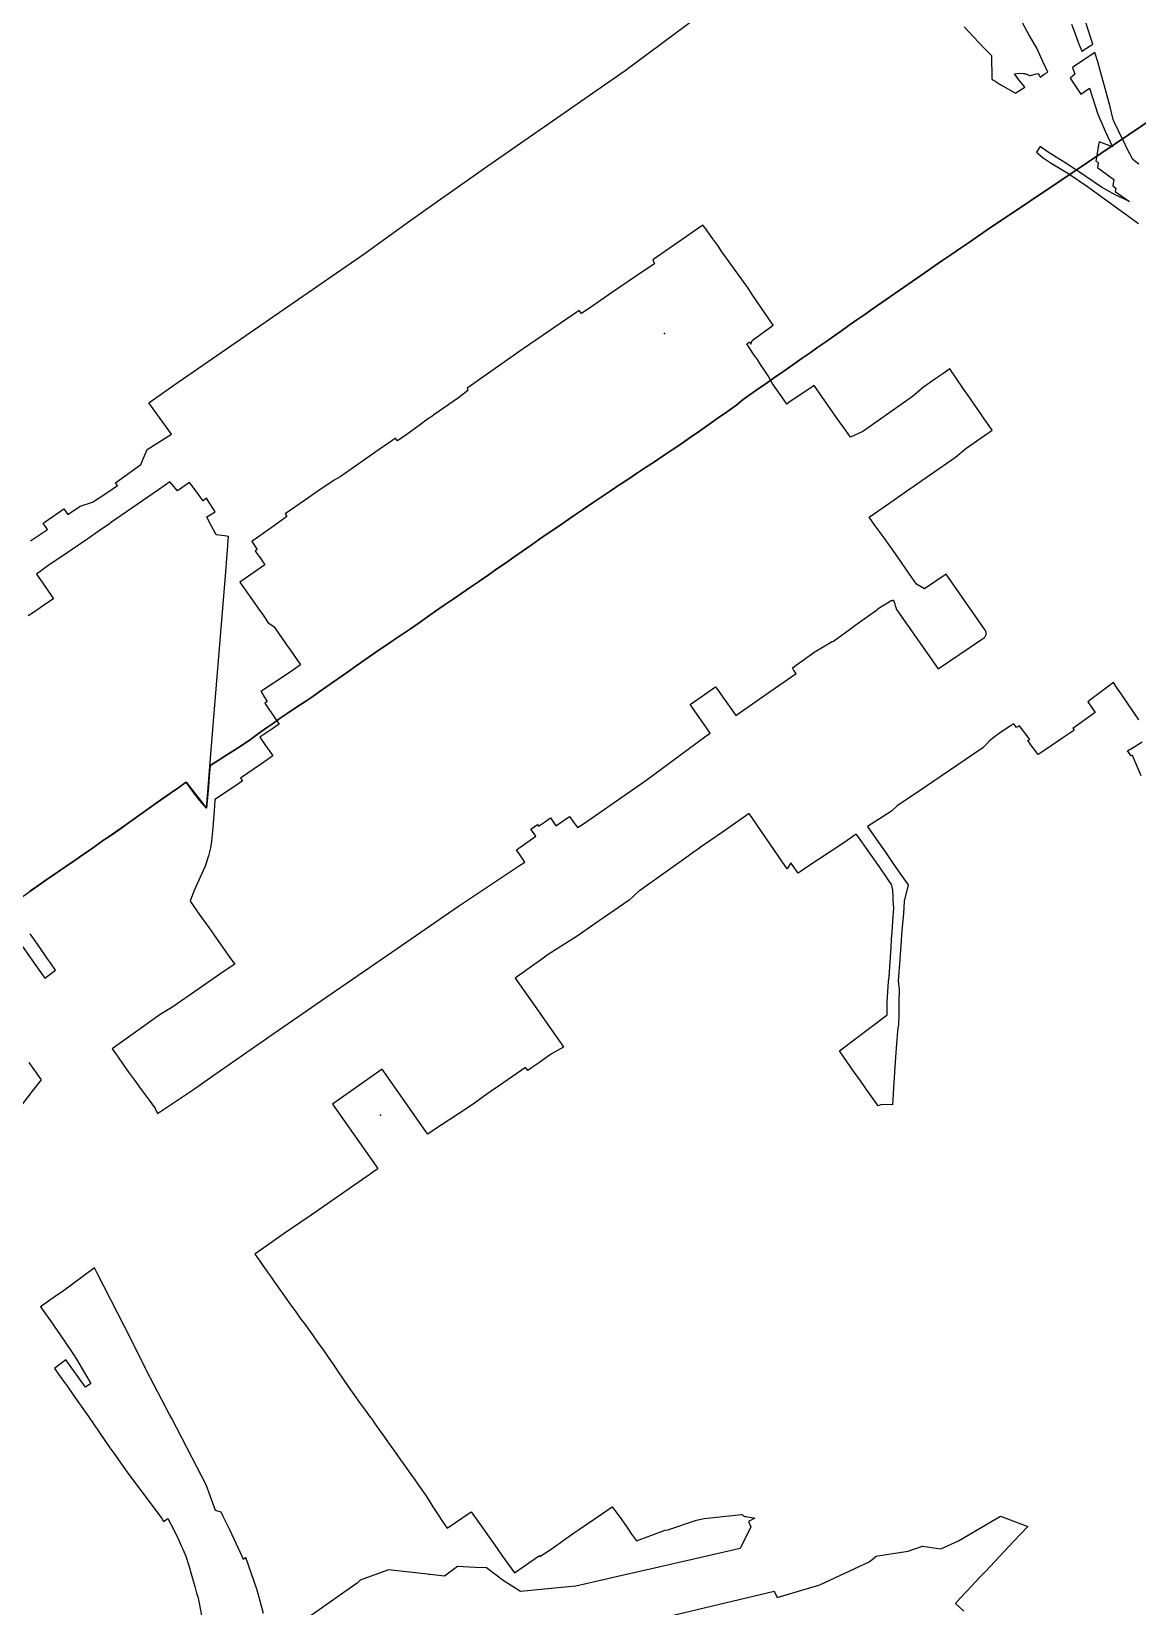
# Model space of a CAD drawing. Header units: inches. Extents: x 11258954 to 11313122, y 3645444 to 3695200.
# Drawn here: x 11292280 to 11297083, y 3669756 to 3676593 of the extents above; entities that cross this region are included whole.
import ezdxf

# ---------------------------------------------------------------- set-up
doc = ezdxf.new("R2010")
doc.units = ezdxf.units.IN
doc.header["$MEASUREMENT"] = 0
for name, color, linetype in [('EnterpriseZone', 103, 'Continuous'), ('PollingPlace', 42, 'Continuous'), ('VotingPrecinct', 233, 'Continuous')]:
    doc.layers.add(name, color=color, linetype=linetype)

msp = doc.modelspace()

# ---------------------------------------------------------------- linework, layer by layer
at = {"layer": 'EnterpriseZone'}
for points in [[(11292276.451, 3674382.28, 0), (11292349.2105, 3674431.7775, 0), (11292330.6545, 3674459.049, 0), (11292339.733, 3674465.2605, 0), (11292419.981, 3674520.5275, 0), (11292437.5095, 3674495.8485, 0), (11292491.993, 3674533.1165, 0), (11292545.717, 3674550.6815, 0), (11292602.883, 3674588.152, 0), (11292634.182, 3674609.759, 0), (11292653, 3674622.75, 0), (11292645, 3674634.25, 0), (11292755.0535, 3674713.1055, 0), (11292782.4155, 3674778.7405, 0), (11292888, 3674846, 0), (11292790, 3674981.5, 0), (11292897.875, 3675058.5, 0), (11293728.706, 3675631.4425, 0), (11293907.609, 3675759.8885, 0), (11293992.615, 3675820.9205, 0), (11294262.232, 3676010.6325, 0), (11294857.563, 3676424.2835, 0), (11295174, 3676658.25, 0)], [(11296329.3145, 3676612.896, 0), (11296414.147, 3676524.556, 0), (11296449.2935, 3676488.8645, 0), (11296449.5695, 3676386.2055, 0), (11296452.3555, 3676385.0095, 0), (11296458.746, 3676381.314, 0), (11296465.683, 3676377.4805, 0), (11296473, 3676372.5, 0), (11296482, 3676366, 0), (11296489.421, 3676361.3115, 0), (11296552.437, 3676325.6475, 0), (11296554.396, 3676326.874, 0), (11296593.499, 3676351.6105, 0), (11296563.615, 3676389.961, 0), (11296548, 3676410, 0), (11296571, 3676413, 0), (11296588, 3676411.5, 0), (11296591, 3676411, 0), (11296594, 3676410.25, 0), (11296597, 3676409.5, 0), (11296600, 3676408.5, 0), (11296603, 3676407.75, 0), (11296605, 3676406.75, 0), (11296608, 3676405.5, 0), (11296611, 3676404.5, 0), (11296613, 3676403, 0), (11296616, 3676401.75, 0), (11296650, 3676411, 0), (11296655, 3676403.375, 0), (11296660, 3676395.75, 0), (11296678, 3676407.5, 0), (11296693.4895, 3676416.717, 0), (11296672.944, 3676460.8225, 0), (11296644, 3676524.25, 0), (11296612.0375, 3676577.8455, 0), (11296603, 3676593, 0), (11296582, 3676634, 0)], [(11296796, 3676625, 0), (11296811, 3676587, 0), (11296827, 3676543, 0), (11296841, 3676507.5, 0), (11296877, 3676531.5, 0), (11296880, 3676533.25, 0), (11296889, 3676538.25, 0), (11296856.0845, 3676640.4845, 0)], [(11297088, 3676017.5, 0), (11297062, 3676037, 0), (11297035.7195, 3676086.8055, 0), (11297029, 3676103, 0), (11297000, 3676162.75, 0), (11296981.557, 3676201.4405, 0), (11296977, 3676211, 0), (11296964, 3676266.75, 0), (11296942, 3676345.75, 0), (11296921, 3676423.5, 0), (11296910, 3676462, 0), (11296897, 3676502, 0), (11296865, 3676481, 0), (11296836, 3676461.5, 0), (11296800, 3676436.75, 0), (11296810, 3676407.5, 0), (11296790, 3676391, 0), (11296821.7385, 3676342.53, 0), (11296836, 3676320.75, 0), (11296874, 3676347.5, 0), (11296887.5805, 3676306.1155, 0), (11296911, 3676234.75, 0), (11296942, 3676160.75, 0), (11296974, 3676092, 0), (11296962, 3676097, 0), (11296915.585, 3676114.898, 0), (11296913.3665, 3676101.6425, 0), (11296902.691, 3676037.864, 0), (11296901.429, 3676030.3245, 0), (11296912.115, 3676024.8655, 0), (11296911.713, 3676022.461, 0), (11296908.3515, 3676002.3785, 0), (11296979.5425, 3675950.6505, 0), (11296974.9205, 3675923.0345, 0), (11296988.673, 3675913.042, 0), (11296986.362, 3675899.234, 0), (11297047.6445, 3675854.7325, 0), (11296985.7566, 3675883.6155, 0), (11296926.4795, 3675917.5355, 0), (11296858.172, 3675963.959, 0), (11296782.919, 3676014.7515, 0), (11296695.468, 3676068.9605, 0), (11296660.1805, 3676093.5555, 0), (11296643.789, 3676069.068, 0), (11296673.5755, 3676044.881, 0), (11296708.2325, 3676022.1795, 0), (11296779.9575, 3675977.98, 0), (11296865.7885, 3675920.4285, 0), (11297086.469, 3675759.5445, 0)], [(11292189.8645, 3672802.3605, 0), (11292351.427, 3672914.307, 0), (11292430, 3672968.75, 0), (11292705, 3673160.5, 0), (11292952, 3673335, 0), (11293040.198, 3673221.78, 0), (11293070.984, 3673599.2245, 0), (11293123.9205, 3674248.241, 0), (11293136.354, 3674400.677, 0), (11293118.125, 3674403.75, 0), (11293082, 3674408.25, 0), (11293080, 3674412.25, 0), (11293078, 3674416.25, 0), (11293055, 3674459.25, 0), (11293042, 3674486.5, 0), (11293078, 3674508.5, 0), (11293058, 3674540.5, 0), (11293040, 3674566.75, 0), (11293025, 3674555.75, 0), (11293008, 3674579, 0), (11292981.499, 3674615.5195, 0), (11292967, 3674635.5, 0), (11292914, 3674599.25, 0), (11292880.299, 3674638.476, 0), (11292831.095, 3674604.1395, 0), (11292623.6735, 3674459.962, 0), (11292618.9305, 3674456.665, 0), (11292569.8155, 3674422.2025, 0), (11292524.332, 3674391.261, 0), (11292439.3595, 3674333.4555, 0), (11292350.713, 3674273.151, 0), (11292301.6565, 3674237.493, 0), (11292328.836, 3674198.4865, 0), (11292375.12, 3674130.193, 0), (11292342.836, 3674108.3135, 0), (11292318.002, 3674091.4825, 0), (11292293.168, 3674074.652, 0), (11292265.8505, 3674056.138, 0)], [(11297089, 3673605, 0), (11297012, 3673718.25, 0), (11296995, 3673742.5, 0), (11296979, 3673767, 0), (11296880, 3673693.25, 0), (11296867, 3673683.5005, 0), (11296882.822, 3673660.6325, 0), (11296899, 3673637.25, 0), (11296802, 3673567.75, 0), (11296808, 3673560.25, 0), (11296806, 3673559.5, 0), (11296784, 3673544.25, 0), (11296758, 3673526.5, 0), (11296684, 3673476.5, 0), (11296651, 3673454.25, 0), (11296624, 3673490.75, 0), (11296606, 3673515.0005, 0), (11296615, 3673519.2505, 0), (11296571, 3673579.5, 0), (11296556.8145, 3673571.7435, 0), (11296545.87, 3673587.6605, 0), (11296526.9995, 3673575.7495, 0), (11296477.999, 3673542.2495, 0), (11296440.3155, 3673514.4055, 0), (11296425.6725, 3673498.396, 0), (11296410.753, 3673483.472, 0), (11296158.508, 3673310.7505, 0), (11296038.9445, 3673231.5385, 0), (11296014, 3673208.5005, 0), (11295910.217, 3673141.7015, 0), (11295916, 3673133.75, 0), (11295960, 3673071.75, 0), (11295988, 3673030.5, 0), (11296018, 3672987, 0), (11296044, 3672949.25, 0), (11296061, 3672925.25, 0), (11296087, 3672888.25, 0), (11296070, 3672818.25, 0), (11296066, 3672764.5, 0), (11296060, 3672690.75, 0), (11296051, 3672564, 0), (11296044, 3672472.75, 0), (11296048, 3672434, 0), (11296047, 3672383.75, 0), (11296047, 3672361.25, 0), (11296046, 3672322.5, 0), (11296045, 3672283, 0), (11296040, 3672254, 0), (11296036, 3672198.25, 0), (11296032, 3672140.5, 0), (11296022.9175, 3672009.645, 0), (11296022.0455, 3671979.7605, 0), (11296019.14, 3671933.4245, 0), (11295972, 3671935, 0), (11295956, 3671930, 0), (11295906, 3672000, 0), (11295894, 3672017.75, 0), (11295840, 3672094.25, 0), (11295788, 3672168.75, 0), (11295995, 3672324.25, 0), (11295995, 3672366.75, 0), (11295996, 3672380.5, 0), (11296002, 3672469, 0), (11296004, 3672490, 0), (11296013, 3672618.25, 0), (11296015, 3672653, 0), (11296017, 3672684.5, 0), (11296022, 3672752, 0), (11296024, 3672785.5, 0), (11296022.055, 3672823.332, 0), (11296022.258, 3672828.829, 0), (11296022.392, 3672836.0585, 0), (11296020.1995, 3672865.2175, 0), (11296014.4715, 3672891.07, 0), (11296007.838, 3672900.525, 0), (11295990.031, 3672925.9005, 0), (11295967.628, 3672957.8245, 0), (11295937.1835, 3673001.208, 0), (11295905.5905, 3673046.2285, 0), (11295885.3705, 3673075.0415, 0), (11295868.2525, 3673099.4345, 0), (11295861.455, 3673109.1975, 0), (11295807.524, 3673071.82, 0), (11295642.3295, 3672962.031, 0), (11295618.359, 3672945.9905, 0), (11295608.5625, 3672939.021, 0), (11295577.5, 3672984.25, 0), (11295561, 3672957.75, 0), (11295538, 3672991.5, 0), (11295487, 3673065, 0), (11295396, 3673198, 0), (11295280, 3673117.5, 0), (11295180, 3673048, 0), (11295179, 3673047.25, 0), (11295155, 3673030.25, 0), (11295131, 3673013.25, 0), (11294920, 3672863.5, 0), (11294919, 3672863, 0), (11294897, 3672842.625, 0), (11294875, 3672822.25, 0), (11294764, 3672745.5, 0), (11294707, 3672706.25, 0), (11294649, 3672665.75, 0), (11294539, 3672596.5, 0), (11294520, 3672583.25, 0), (11294490, 3672561.5, 0), (11294462, 3672541.5, 0), (11294380, 3672484, 0), (11294474, 3672350, 0), (11294568, 3672216, 0), (11294577, 3672204.2505, 0), (11294584, 3672193.2505, 0), (11294590.0505, 3672184.698, 0), (11294538, 3672154.5, 0), (11294508, 3672133.75, 0), (11294481, 3672115, 0), (11294452, 3672094.5, 0), (11294435, 3672083, 0), (11294425.321, 3672095.481, 0), (11294293.23, 3672005.2295, 0), (11294285.8895, 3671999.9995, 0), (11294251.5295, 3671975.401, 0), (11294193.3805, 3671934.4095, 0), (11294133.711, 3671894.6205, 0), (11294025.9995, 3671823.5, 0), (11294001.053, 3671806.1595, 0), (11293992.5045, 3671818.368, 0), (11293803.223, 3672088.6895, 0), (11293586.97, 3671937.261, 0), (11293776.2485, 3671666.9435, 0), (11293784.2785, 3671655.476, 0), (11293761.2545, 3671639.471, 0), (11293737, 3671622, 0), (11293495.001, 3671455.5, 0), (11293414, 3671399.4995, 0), (11293377.999, 3671374.749, 0), (11293250.11, 3671285.6845, 0), (11293259, 3671273.75, 0), (11293305, 3671207.0005, 0), (11293318, 3671189.5, 0), (11293330, 3671172.5, 0), (11293354, 3671138.25, 0), (11293379, 3671102.75, 0), (11293402, 3671069.5, 0), (11293428, 3671034.75, 0), (11293450, 3671004, 0), (11293468, 3670980, 0), (11293481, 3670961, 0), (11293500, 3670935.75, 0), (11293522, 3670903.5, 0), (11293546, 3670869.75, 0), (11293565, 3670842.75, 0), (11293584, 3670815.75, 0), (11293590, 3670808, 0), (11293598, 3670795.75, 0), (11293612, 3670774.75, 0), (11293655, 3670711.25, 0), (11293673, 3670686.75, 0), (11293708, 3670637.75, 0), (11293722, 3670619, 0), (11293736, 3670598.5, 0), (11293752, 3670576, 0), (11293756, 3670571.5, 0), (11293769, 3670552.5005, 0), (11293790, 3670523.5, 0), (11293806, 3670501, 0), (11293820, 3670481, 0), (11293823, 3670477.25, 0), (11293834, 3670461.5, 0), (11293845, 3670446.25, 0), (11293866, 3670416.25, 0), (11293883, 3670392.0005, 0), (11293905, 3670361.5, 0), (11293929, 3670327.5, 0), (11293934, 3670320.75, 0), (11293975, 3670262.25, 0), (11293995, 3670233.7505, 0), (11294000, 3670226.2505, 0), (11294005, 3670217.5, 0), (11294023, 3670189.25, 0), (11294043, 3670158.5, 0), (11294068.4565, 3670120.9935, 0), (11294085.691, 3670096.5605, 0), (11294190, 3670166.75, 0), (11294233, 3670105.5, 0), (11294302, 3670007.25, 0), (11294324, 3669976, 0), (11294377, 3669901.5005, 0), (11294486, 3669977.25, 0), (11294488, 3669973, 0), (11294536, 3670005.5, 0), (11294634, 3670073.7505, 0), (11294655, 3670088.5, 0), (11294755, 3670157, 0), (11294801, 3670188.25, 0), (11294819, 3670165.75, 0), (11294843, 3670131.5, 0), (11294866, 3670098.5, 0), (11294886, 3670070.2505, 0), (11294907, 3670041.5, 0), (11295032, 3670087.5, 0), (11295043, 3670089.25, 0), (11295168, 3670130.5, 0), (11295201, 3670138.5, 0), (11295363, 3670154.75, 0), (11295366, 3670155.25, 0), (11295368, 3670154, 0), (11295369, 3670152.75, 0), (11295370, 3670151.25, 0), (11295374, 3670148, 0), (11295375, 3670147.5, 0), (11295376, 3670147.25, 0), (11295379, 3670147.25, 0), (11295381, 3670147, 0), (11295383, 3670147, 0), (11295421, 3670140, 0), (11295393, 3670125, 0), (11295404, 3670102.5, 0), (11295357, 3670007.75, 0), (11294966, 3669918.25, 0), (11294864, 3669894.75, 0), (11294644, 3669844.5, 0), (11294612, 3669841.25, 0), (11294403, 3669820.5, 0), (11294329, 3669868.5, 0), (11294255.5115, 3669923.742, 0), (11294206.016, 3669925.975, 0), (11294130.1785, 3669929.3965, 0), (11294074.021, 3669888.139, 0), (11294011.351, 3669894.8385, 0), (11294007.1915, 3669895.283, 0), (11294000, 3669896.052, 0), (11293947.9655, 3669901.711, 0), (11293831.038, 3669914.427, 0), (11293707, 3669870, 0), (11293694, 3669857.5, 0), (11293650.8635, 3669827.188, 0), (11293631.7955, 3669813.789, 0), (11293583, 3669779.5, 0), (11293437.058, 3669676.698, 0)], [(11297098, 3673361.75, 0), (11297061, 3673451, 0), (11297055, 3673449, 0), (11297039, 3673470, 0), (11297071, 3673490, 0), (11297103, 3673509.25, 0)], [(11292032.927, 3672915.7745, 0), (11292298.7615, 3672538.294, 0), (11292337.4195, 3672483.4005, 0), (11292385, 3672517.75, 0), (11292363, 3672549.75, 0), (11292350, 3672567.75, 0), (11292341, 3672580.5, 0), (11292319, 3672612.75, 0), (11292296, 3672645.25, 0), (11292274, 3672676.5, 0)], [(11292169.2915, 3671840.5645, 0), (11292284.6815, 3671993.0065, 0), (11292323.1045, 3672041.9875, 0), (11292270.458, 3672117.435, 0)], [(11293286.9268, 3669725.3761, 0), (11293260.5285, 3669827.168, 0), (11293211.2715, 3669968.0485, 0), (11293200.2395, 3669960.4595, 0), (11293197.7085, 3669966.5335, 0), (11293141.2645, 3670089.4645, 0), (11293111.456, 3670149.038, 0), (11293103.2755, 3670165.3855, 0), (11293079.33, 3670172.5695, 0), (11293038.639, 3670284.694, 0), (11292977.813, 3670401.4275, 0), (11292889.0275, 3670571.81, 0), (11292879.714, 3670589.682, 0), (11292780.176, 3670780.708, 0), (11292775.5185, 3670789.648, 0), (11292713.179, 3670915.5755, 0), (11292565.47, 3671203.017, 0), (11292553.691, 3671225.7235, 0), (11292414, 3671122.5, 0), (11292389, 3671105.5, 0), (11292320, 3671056.5, 0), (11292363, 3670996.5, 0), (11292420, 3670912.5, 0), (11292462, 3670850, 0), (11292476, 3670829.5, 0), (11292511, 3670771, 0), (11292538, 3670724.25, 0), (11292514, 3670708.75, 0), (11292430, 3670827, 0), (11292380, 3670789.5, 0), (11292412, 3670745, 0), (11292423.1495, 3670728.9395, 0), (11292433, 3670714.75, 0), (11292464, 3670670.5, 0), (11292528, 3670581.25, 0), (11292620.072, 3670445.263, 0), (11292637.7945, 3670421.0575, 0), (11292695.9415, 3670339.6885, 0), (11292846, 3670137.5, 0), (11292854, 3670124.75, 0), (11292872, 3670138, 0), (11292899, 3670086, 0), (11292918, 3670046.5, 0), (11292932, 3670016.75, 0), (11292938, 3670004.5, 0), (11292946, 3669984, 0), (11292950, 3669974, 0), (11292963, 3669933.75, 0), (11292976, 3669888, 0), (11292989, 3669843, 0), (11292997, 3669814.5, 0), (11293001, 3669801, 0), (11293002, 3669799.5, 0), (11293005, 3669784.25, 0), (11293010, 3669763, 0), (11293020, 3669708.5, 0)], [(11294928, 3669684.5, 0), (11295504.62, 3669822.6, 0), (11295518.401, 3669795.119, 0), (11295703.5805, 3669849.5035, 0), (11295918.0245, 3669950.413, 0), (11295929.942, 3669960.0295, 0), (11295947.831, 3669974.464, 0), (11295954.1065, 3669975.432, 0), (11295963.3085, 3669976.851, 0), (11296087.184, 3669995.954, 0), (11296149.443, 3670017.8585, 0), (11296228.5155, 3670005.7115, 0), (11296305.1785, 3670041.454, 0), (11296396.3985, 3670094.758, 0), (11296487.6185, 3670148.0625, 0), (11296605.832, 3670103.4625, 0), (11296544.585, 3670038.338, 0), (11296483.338, 3669973.2135, 0), (11296422.091, 3669908.089, 0), (11296399.8945, 3669884.487, 0), (11296341.4125, 3669822.3025, 0), (11296314.4275, 3669793.609, 0), (11296291.7685, 3669769.5155, 0), (11296328.1915, 3669735.261, 0)]]:
    msp.add_polyline3d(points, dxfattribs=at)
msp.add_polyline3d([(11294716.988, 3675402.762, 0), (11294667.766, 3675368.4525, 0), (11294658.196, 3675382.6405, 0), (11294414.9995, 3675215.4995, 0), (11294171.7125, 3675044.7585, 0), (11294175, 3675035.25, 0), (11294175, 3675034.5, 0), (11294135, 3675003.25, 0), (11294027, 3674928.75, 0), (11294018, 3674922, 0), (11294000, 3674910, 0), (11293969, 3674887.75, 0), (11293916, 3674848.5, 0), (11293869, 3674815.7505, 0), (11293861.2445, 3674827.9895, 0), (11293845, 3674816.7505, 0), (11293790, 3674778.2495, 0), (11293619.999, 3674660.5005, 0), (11293594.6205, 3674645.16, 0), (11293523.8155, 3674597.9265, 0), (11293466.0005, 3674557.9995, 0), (11293381.8375, 3674498.8225, 0), (11293389, 3674488.5005, 0), (11293335.9495, 3674448.1515, 0), (11293236.591, 3674379.0935, 0), (11293260.2185, 3674345.098, 0), (11293251.186, 3674338.82, 0), (11293258.993, 3674327.6335, 0), (11293269.65, 3674312.2705, 0), (11293290.396, 3674282.4845, 0), (11293293.1935, 3674278.468, 0), (11293184.8715, 3674203.399, 0), (11293208.462, 3674169.6205, 0), (11293239.9535, 3674124.5285, 0), (11293263.429, 3674090.914, 0), (11293285.7595, 3674058.94, 0), (11293308.09, 3674026.965, 0), (11293333, 3674011.0005, 0), (11293379, 3673943.5, 0), (11293391, 3673926.5, 0), (11293400, 3673913, 0), (11293429, 3673871, 0), (11293447.7215, 3673843.698, 0), (11293399, 3673809.5, 0), (11293276, 3673728.5, 0), (11293281, 3673722, 0), (11293291, 3673705.5, 0), (11293304, 3673685.25, 0), (11293293, 3673677.0005, 0), (11293338, 3673611.5, 0), (11293354.9815, 3673586.8, 0), (11293348, 3673582, 0), (11293328, 3673568, 0), (11293272, 3673529.75, 0), (11293297, 3673494.25, 0), (11293322, 3673458, 0), (11293327.984, 3673448.8995, 0), (11293279, 3673414.25, 0), (11293188, 3673352.0005, 0), (11293197, 3673340.0005, 0), (11293174, 3673324.5, 0), (11293077, 3673259.25, 0), (11293075, 3673230.25, 0), (11293068, 3673136.5, 0), (11293062, 3673077.75, 0), (11293057, 3673049.25, 0), (11293049, 3673014.5005, 0), (11293035, 3672969.5, 0), (11292984.936, 3672860.8455, 0), (11292968.8345, 3672818.611, 0), (11293011.837, 3672757.0805, 0), (11293050, 3672703.75, 0), (11293070, 3672675, 0), (11293097, 3672637.25, 0), (11293121, 3672602.5, 0), (11293145, 3672568.5, 0), (11293163, 3672544.5, 0), (11293113, 3672510.5, 0), (11293007, 3672437.25, 0), (11292890, 3672356.7505, 0), (11292839, 3672325.25, 0), (11292742, 3672256.5, 0), (11292732, 3672249, 0), (11292630, 3672176.75, 0), (11292656, 3672141.25, 0), (11292678, 3672109.25, 0), (11292702, 3672075.75, 0), (11292727, 3672041.0005, 0), (11292756, 3672000, 0), (11292791, 3671954.5, 0), (11292814, 3671921.75, 0), (11292817, 3671917.75, 0), (11292828.011, 3671895.972, 0), (11292918.9995, 3671956.75, 0), (11292984, 3672000.7495, 0), (11293068, 3672059, 0), (11293333.9995, 3672244.25, 0), (11293600.001, 3672429.0005, 0), (11293867.9995, 3672612, 0), (11294134.0005, 3672796.5005, 0), (11294394.9995, 3672969.249, 0), (11294422.724, 3672987.426, 0), (11294415.161, 3672999.191, 0), (11294386.393, 3673041.1555, 0), (11294469.8415, 3673099.8115, 0), (11294448.6175, 3673130.73, 0), (11294476.785, 3673150.5305, 0), (11294481.5655, 3673143.431, 0), (11294507.778, 3673161.1665, 0), (11294534.2825, 3673179.099, 0), (11294557.643, 3673145.0685, 0), (11294585.0845, 3673163.8955, 0), (11294616.8235, 3673185.6715, 0), (11294638.541, 3673155.094, 0), (11294651.2235, 3673137.2365, 0), (11294672.257, 3673151.0265, 0), (11294947.232, 3673342.034, 0), (11295203.9995, 3673530.7495, 0), (11295227.6085, 3673547.1595, 0), (11295218, 3673560.25, 0), (11295140, 3673671.75, 0), (11295250, 3673749, 0), (11295262, 3673733, 0), (11295289, 3673694, 0), (11295328, 3673639, 0), (11295338.981, 3673624.571, 0), (11295469.0625, 3673714.9865, 0), (11295600.682, 3673806.2955, 0), (11295590, 3673819.5, 0), (11295584, 3673830.5005, 0), (11295627, 3673861.25, 0), (11295677, 3673897, 0), (11295679, 3673898.5, 0), (11295757, 3673944.5, 0), (11295758, 3673944.75, 0), (11295759, 3673945.25, 0), (11295760, 3673945.5, 0), (11295762, 3673947, 0), (11295784, 3673962.25, 0), (11295821, 3673989, 0), (11295856, 3674014.25, 0), (11295896, 3674043, 0), (11295953, 3674084, 0), (11295954, 3674084.75, 0), (11295954, 3674085.5, 0), (11295955, 3674086.5, 0), (11295956, 3674087.25, 0), (11295956, 3674088, 0), (11295957, 3674089, 0), (11296015.622, 3674124.17, 0), (11296016.774, 3674123.9245, 0), (11296018.1135, 3674123.7675, 0), (11296019.2895, 3674123.7405, 0), (11296020.735, 3674123.847, 0), (11296022.063, 3674124.085, 0), (11296023.295, 3674124.432, 0), (11296036.5965, 3674084.6995, 0), (11296216.9795, 3673826.015, 0), (11296404.6725, 3673953.2785, 0), (11296414.646, 3673960.041, 0), (11296417.735, 3673962.513, 0), (11296420.395, 3673965.4415, 0), (11296422.56, 3673968.7525, 0), (11296424.1755, 3673972.364, 0), (11296425.201, 3673976.1845, 0), (11296425.611, 3673980.1195, 0), (11296425.395, 3673984.07, 0), (11296424.559, 3673987.9365, 0), (11296423.123, 3673991.623, 0), (11296421.1235, 3673995.0365, 0), (11296251.6265, 3674238.105, 0), (11296158.0305, 3674173.778, 0), (11296123.688, 3674194.175, 0), (11296103.515, 3674223.0495, 0), (11296079.8885, 3674256.867, 0), (11296058.012, 3674288.18, 0), (11296031.9245, 3674325.52, 0), (11295983.151, 3674395.3315, 0), (11295943.715, 3674448.0495, 0), (11295918.146, 3674485.08, 0), (11296026.7635, 3674560.079, 0), (11296075.8905, 3674594.5255, 0), (11296183.276, 3674670.7875, 0), (11296292.007, 3674745.6495, 0), (11296337, 3674783.5, 0), (11296451, 3674863.25, 0), (11296428, 3674896, 0), (11296417, 3674912, 0), (11296402, 3674934.25, 0), (11296390, 3674952, 0), (11296376, 3674971.25, 0), (11296360, 3674994.2505, 0), (11296344, 3675017.25, 0), (11296329, 3675039.5, 0), (11296317, 3675056.75, 0), (11296304, 3675075.75, 0), (11296293, 3675092.25, 0), (11296268, 3675128.25, 0), (11296237, 3675107.25, 0), (11296207, 3675086.25, 0), (11296153, 3675049.5, 0), (11296106.2305, 3675008.4645, 0), (11295997.6055, 3674932.675, 0), (11295972.786, 3674915.358, 0), (11295889.717, 3674857.3995, 0), (11295835.948, 3674831.9545, 0), (11295805.3745, 3674875.208, 0), (11295792.061, 3674894.4825, 0), (11295678.338, 3675056.584, 0), (11295569.3505, 3674982.097, 0), (11295560.0385, 3674975.6435, 0), (11295548.256, 3674992.6445, 0), (11295496.8595, 3675066.8045, 0), (11295479, 3675098, 0), (11295462, 3675124.5, 0), (11295446, 3675148.2505, 0), (11295432, 3675168.75, 0), (11295416, 3675192.75, 0), (11295386, 3675237.5, 0), (11295393.566, 3675242.77, 0), (11295397.627, 3675245.743, 0), (11295404, 3675236.25, 0), (11295409, 3675251.75, 0), (11295501, 3675318.2505, 0), (11295460, 3675377.75, 0), (11295453, 3675388, 0), (11295410, 3675451.25, 0), (11295392, 3675478.7505, 0), (11295298, 3675609.75, 0), (11295278, 3675637.5005, 0), (11295260, 3675663.75, 0), (11295239, 3675693.25, 0), (11295204, 3675743, 0), (11295194.8855, 3675753.303, 0), (11294978.803, 3675601.9575, 0), (11294985.031, 3675585.163, 0), (11294934.9545, 3675552.087, 0), (11294802.785, 3675461.54, 0)], close=True, dxfattribs=at)
at = {"layer": 'PollingPlace'}
for p in [(11295029.5195, 3675281.9465), (11293795.0385, 3671888.964)]:
    msp.add_point(p, dxfattribs=at)
at = {"layer": 'VotingPrecinct'}
for points in [[(11297220.96, 3676265.21, 0), (11296686.999, 3675905.25, 0), (11296650.285, 3675880.5, 0), (11296613.571, 3675855.7505, 0), (11296576.857, 3675831.0005, 0), (11296540.143, 3675806.2505, 0), (11296503.429, 3675781.5005, 0), (11296466.715, 3675756.751, 0), (11296430.001, 3675732.001, 0), (11296391.5725, 3675705.679, 0), (11296353.1435, 3675679.3575, 0), (11296314.7145, 3675653.036, 0), (11296276.286, 3675626.714, 0), (11296237.857, 3675600.3925, 0), (11296199.428, 3675574.071, 0), (11296160.9995, 3675547.749, 0), (11296123.428, 3675521.642, 0), (11296085.857, 3675495.535, 0), (11296048.2855, 3675469.4275, 0), (11296010.7145, 3675443.321, 0), (11295973.1435, 3675417.2135, 0), (11295935.572, 3675391.1065, 0), (11295898.001, 3675364.9995, 0), (11295864.3665, 3675341.412, 0), (11295830.7325, 3675317.825, 0), (11295797.0985, 3675294.2375, 0), (11295763.4645, 3675270.6505, 0), (11295729.21, 3675246.627, 0), (11295694.955, 3675222.6035, 0), (11295660.7005, 3675198.58, 0), (11295626.4455, 3675174.5565, 0), (11295586.3595, 3675146.621, 0), (11295546.273, 3675118.6855, 0), (11295506.187, 3675090.75, 0), (11295466.101, 3675062.8145, 0), (11295426.0145, 3675034.879, 0), (11295385.9285, 3675006.9435, 0), (11295365.0475, 3674991.2695, 0), (11295342.8425, 3674971.9725, 0), (11295302.369, 3674943.7275, 0), (11295261.895, 3674915.482, 0), (11295221.421, 3674887.237, 0), (11295180.947, 3674858.9915, 0), (11295140.4735, 3674830.746, 0), (11295099.9995, 3674802.501, 0), (11295061.5715, 3674776.934, 0), (11295023.1435, 3674751.367, 0), (11294984.7155, 3674725.8, 0), (11294946.288, 3674700.233, 0), (11294907.86, 3674674.666, 0), (11294869.432, 3674649.099, 0), (11294831.004, 3674623.532, 0), (11294792.432, 3674597.4205, 0), (11294753.86, 3674571.3085, 0), (11294715.2875, 3674545.197, 0), (11294676.716, 3674519.0855, 0), (11294638.144, 3674492.974, 0), (11294599.5715, 3674466.8625, 0), (11294560.9995, 3674440.751, 0), (11294523.8565, 3674414.9295, 0), (11294486.714, 3674389.1075, 0), (11294449.571, 3674363.286, 0), (11294412.428, 3674337.4645, 0), (11294375.285, 3674311.643, 0), (11294338.1425, 3674285.821, 0), (11294300.9995, 3674259.9995, 0), (11294262.945, 3674233.889, 0), (11294224.8905, 3674207.779, 0), (11294186.836, 3674181.6685, 0), (11294148.7815, 3674155.558, 0), (11294110.727, 3674129.4475, 0), (11294072.6725, 3674103.3375, 0), (11294034.618, 3674077.227, 0), (11294000.001, 3674052.9995, 0), (11293963.174, 3674026.5, 0), (11293926.347, 3674000, 0), (11293926, 3673999.7505, 0), (11293887, 3673973.7505, 0), (11293848, 3673947.7505, 0), (11293819, 3673928.0835, 0), (11293790.0005, 3673908.4165, 0), (11293761.0005, 3673888.7495, 0), (11293728.0005, 3673865.75, 0), (11293694.9995, 3673842.75, 0), (11293661.9995, 3673819.7505, 0), (11293628.9995, 3673796.5005, 0), (11293596, 3673773.2505, 0), (11293563, 3673750.0005, 0), (11293530.0005, 3673726.75, 0), (11293497.0005, 3673703.5, 0), (11293471, 3673686.7495, 0), (11293430.4995, 3673659.624, 0), (11293389.999, 3673632.499, 0), (11293360.3325, 3673611.9165, 0), (11293330.666, 3673591.3335, 0), (11293300.9995, 3673570.751, 0), (11293266, 3673545.2505, 0), (11293231.0005, 3673519.75, 0), (11293195.0005, 3673495.75, 0), (11293159.0005, 3673471.7495, 0), (11293124.667, 3673449.9995, 0), (11293090.3335, 3673428.2495, 0), (11293056, 3673406.499, 0), (11293052.049, 3673360.3195, 0), (11293048.0985, 3673314.1395, 0), (11293044.1475, 3673267.9595, 0), (11293040.197, 3673221.7795, 0), (11293010, 3673256.75, 0), (11292981, 3673293.749, 0), (11292966.5, 3673314.374, 0), (11292951.9995, 3673334.9995, 0), (11292915.0005, 3673308.251, 0), (11292883.667, 3673286.5005, 0), (11292852.3335, 3673264.75, 0), (11292821, 3673242.9995, 0), (11292780.7955, 3673214.4215, 0), (11292740.591, 3673185.8445, 0), (11292700.3865, 3673157.2665, 0), (11292668.0005, 3673133.5005, 0), (11292628.5, 3673106.3755, 0), (11292588.9995, 3673079.2505, 0), (11292549.2495, 3673051.625, 0), (11292509.4995, 3673024, 0), (11292469.749, 3672996.374, 0), (11292429.999, 3672968.749, 0), (11292397.9995, 3672946.9995, 0), (11292366, 3672925.25, 0), (11292334.0005, 3672903.5005, 0), (11292303.667, 3672882.2505, 0), (11292273.3335, 3672861.0005, 0)], [(11292273.3335, 3672861.0005, 0), (11292303.667, 3672882.2505, 0), (11292334.0005, 3672903.5005, 0), (11292366, 3672925.25, 0), (11292397.9995, 3672946.9995, 0), (11292429.999, 3672968.749, 0), (11292469.749, 3672996.374, 0), (11292509.4995, 3673024, 0), (11292549.2495, 3673051.625, 0), (11292588.9995, 3673079.2505, 0), (11292628.5, 3673106.3755, 0), (11292668.0005, 3673133.5005, 0), (11292700.3865, 3673157.2665, 0), (11292740.591, 3673185.8445, 0), (11292780.7955, 3673214.4215, 0), (11292821, 3673242.9995, 0), (11292852.3335, 3673264.75, 0), (11292883.667, 3673286.5005, 0), (11292915.0005, 3673308.251, 0), (11292951.9995, 3673334.9995, 0), (11292966.5, 3673314.374, 0), (11292981, 3673293.749, 0), (11293010, 3673256.75, 0), (11293040.197, 3673221.7795, 0), (11293044.1475, 3673267.9595, 0), (11293048.0985, 3673314.1395, 0), (11293052.049, 3673360.3195, 0), (11293056, 3673406.499, 0), (11293090.3335, 3673428.2495, 0), (11293124.667, 3673449.9995, 0), (11293159.0005, 3673471.7495, 0), (11293195.0005, 3673495.75, 0), (11293231.0005, 3673519.75, 0), (11293266, 3673545.2505, 0), (11293300.9995, 3673570.751, 0), (11293330.666, 3673591.3335, 0), (11293360.3325, 3673611.9165, 0), (11293389.999, 3673632.499, 0), (11293430.4995, 3673659.624, 0), (11293471, 3673686.7495, 0), (11293497.0005, 3673703.5, 0), (11293530.0005, 3673726.75, 0), (11293563, 3673750.0005, 0), (11293596, 3673773.2505, 0), (11293628.9995, 3673796.5005, 0), (11293661.9995, 3673819.7505, 0), (11293694.9995, 3673842.75, 0), (11293728.0005, 3673865.75, 0), (11293761.0005, 3673888.7495, 0), (11293790.0005, 3673908.4165, 0), (11293819, 3673928.0835, 0), (11293848, 3673947.7505, 0), (11293887, 3673973.7505, 0), (11293926, 3673999.7505, 0), (11293926.347, 3674000, 0), (11293963.174, 3674026.5, 0), (11294000.001, 3674052.9995, 0), (11294034.618, 3674077.227, 0), (11294072.6725, 3674103.3375, 0), (11294110.727, 3674129.4475, 0), (11294148.7815, 3674155.558, 0), (11294186.836, 3674181.6685, 0), (11294224.8905, 3674207.779, 0), (11294262.945, 3674233.889, 0), (11294300.9995, 3674259.9995, 0), (11294338.1425, 3674285.821, 0), (11294375.285, 3674311.643, 0), (11294412.428, 3674337.4645, 0), (11294449.571, 3674363.286, 0), (11294486.714, 3674389.1075, 0), (11294523.8565, 3674414.9295, 0), (11294560.9995, 3674440.751, 0), (11294599.5715, 3674466.8625, 0), (11294638.144, 3674492.974, 0), (11294676.716, 3674519.0855, 0), (11294715.2875, 3674545.197, 0), (11294753.86, 3674571.3085, 0), (11294792.432, 3674597.4205, 0), (11294831.004, 3674623.532, 0), (11294869.432, 3674649.099, 0), (11294907.86, 3674674.666, 0), (11294946.288, 3674700.233, 0), (11294984.7155, 3674725.8, 0), (11295023.1435, 3674751.367, 0), (11295061.5715, 3674776.934, 0), (11295099.9995, 3674802.501, 0), (11295140.4735, 3674830.746, 0), (11295180.947, 3674858.9915, 0), (11295221.421, 3674887.237, 0), (11295261.895, 3674915.482, 0), (11295302.369, 3674943.7275, 0), (11295342.8425, 3674971.9725, 0), (11295365.0475, 3674991.2695, 0), (11295385.9285, 3675006.9435, 0), (11295426.0145, 3675034.879, 0), (11295466.101, 3675062.8145, 0), (11295506.187, 3675090.75, 0), (11295546.273, 3675118.6855, 0), (11295586.3595, 3675146.621, 0), (11295626.4455, 3675174.5565, 0), (11295660.7005, 3675198.58, 0), (11295694.955, 3675222.6035, 0), (11295729.21, 3675246.627, 0), (11295763.4645, 3675270.6505, 0), (11295797.0985, 3675294.2375, 0), (11295830.7325, 3675317.825, 0), (11295864.3665, 3675341.412, 0), (11295898.001, 3675364.9995, 0), (11295935.572, 3675391.1065, 0), (11295973.1435, 3675417.2135, 0), (11296010.7145, 3675443.321, 0), (11296048.2855, 3675469.4275, 0), (11296085.857, 3675495.535, 0), (11296123.428, 3675521.642, 0), (11296160.9995, 3675547.749, 0), (11296199.428, 3675574.071, 0), (11296237.857, 3675600.3925, 0), (11296276.286, 3675626.714, 0), (11296314.7145, 3675653.036, 0), (11296353.1435, 3675679.3575, 0), (11296391.5725, 3675705.679, 0), (11296430.001, 3675732.001, 0), (11296466.715, 3675756.751, 0), (11296503.429, 3675781.5005, 0), (11296540.143, 3675806.2505, 0), (11296576.857, 3675831.0005, 0), (11296613.571, 3675855.7505, 0), (11296650.285, 3675880.5, 0), (11296686.999, 3675905.25, 0), (11297220.96, 3676265.21, 0)]]:
    msp.add_polyline3d(points, dxfattribs=at)

doc.saveas('drawing.dxf')
